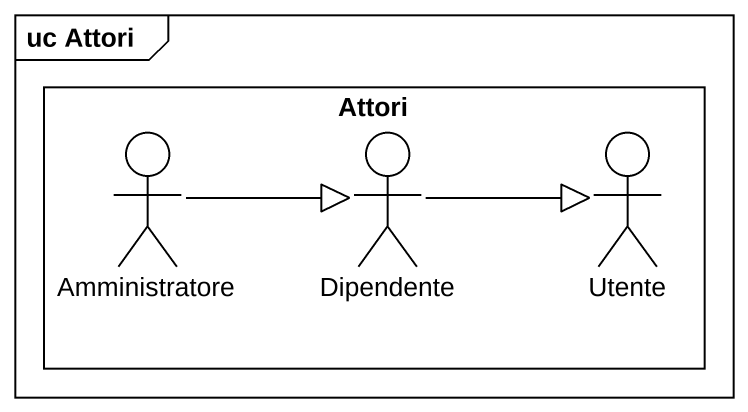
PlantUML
@startuml
mainframe uc Attori
rectangle Attori {
  actor Amministratore
  actor Dipendente
  actor Utente
}
Amministratore -right-|> Dipendente
Dipendente -right-|> Utente
@enduml
